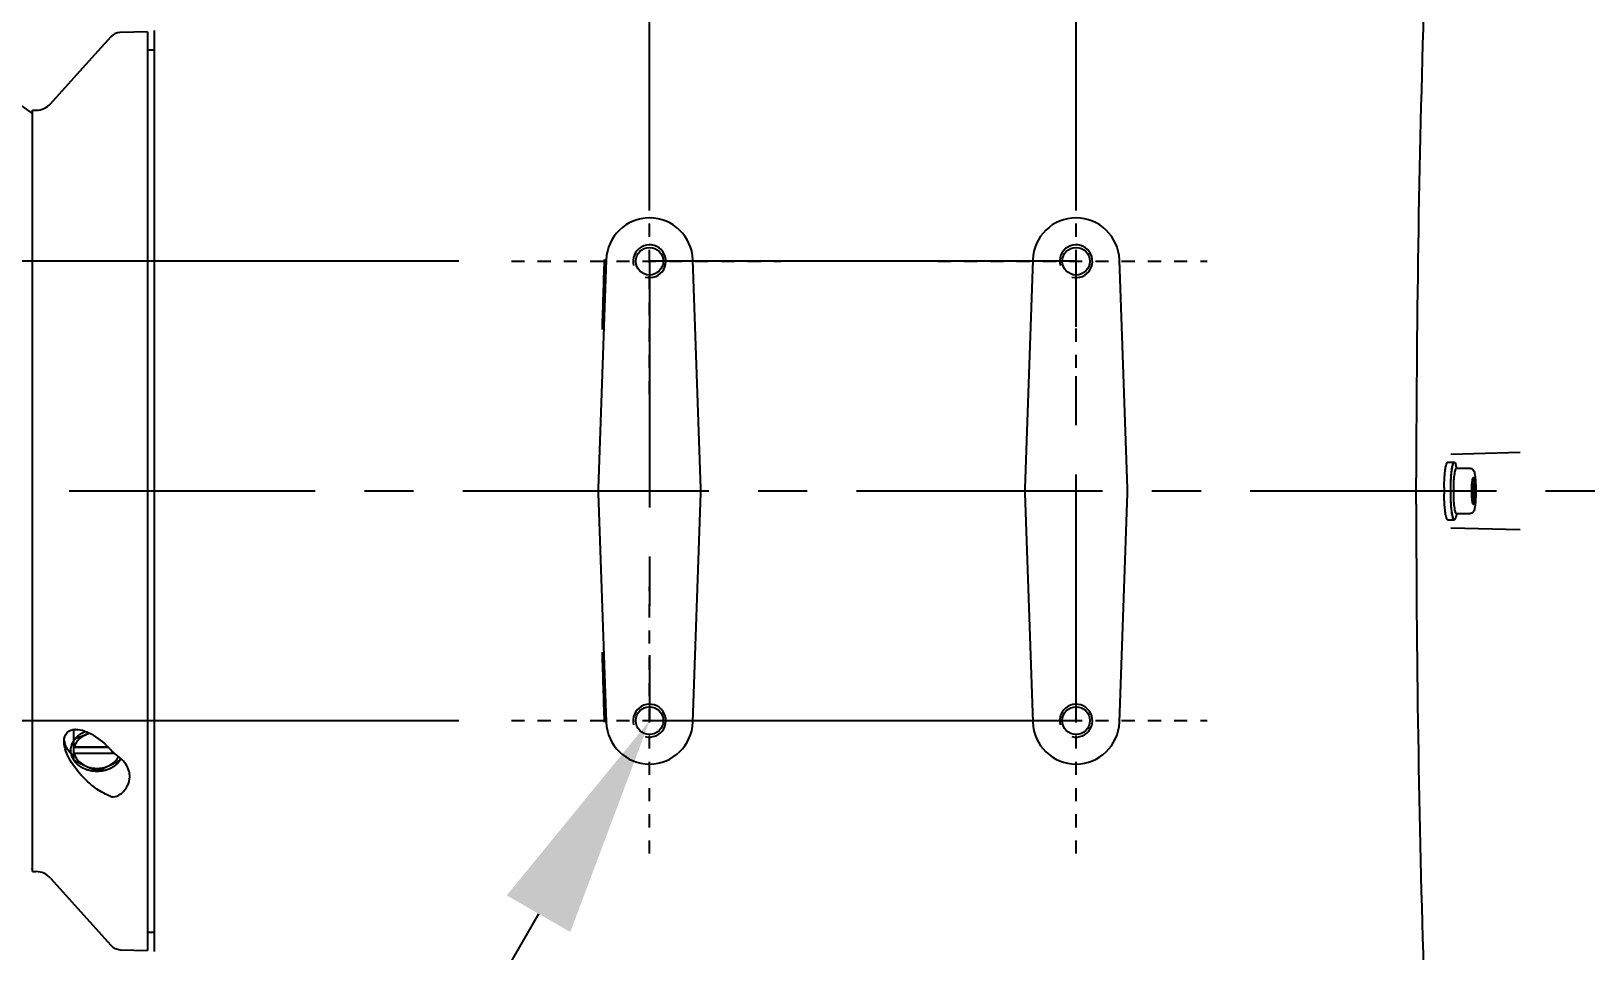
# Model space of a CAD drawing. Header units: millimetres. Extents: x 5828 to 6704, y 123 to 421.
# Drawn here: x 6407.11 to 6418.96, y 176.04 to 183.05 of the extents above; entities that cross this region are included whole.
import ezdxf
from ezdxf import colors
from ezdxf.entities.mleader import LeaderData, LeaderLine
from ezdxf.math import Vec2, Vec3

# ---------------------------------------------------------------- set-up
doc = ezdxf.new("R2010")
doc.units = ezdxf.units.MM
doc.linetypes.add('BANKLINE1', pattern=[5.5, 4, -1.5])
doc.linetypes.add('CENTER', pattern=[0.6, 0.375, -0.075, 0.075, -0.075])
for name, color, linetype in [('00_COMPONENTS', 7, 'BANKLINE1'), ('DIM', 7, 'Continuous'), ('外形图', 7, 'Continuous')]:
    doc.layers.add(name, color=color, linetype=linetype)
doc.styles.add('微软雅黑', font='msyh.ttc', dxfattribs={"height": 2.1})
doc.dimstyles.new('尺寸标注_1_20比例', dxfattribs={"dimtxt": 2.1, "dimasz": 1.7, "dimexe": 0.5, "dimexo": 0.4, "dimgap": 0.5, "dimtad": 1, "dimdec": 1, "dimlfac": 20, "dimdsep": 46, "dimtxsty": '微软雅黑', "dimcen": 0.09, "dimadec": 0, "dimazin": 0, "dimtp": 0.01, "dimtm": 0.01, "dimtfac": 1, "dimtdec": 1, "dimtofl": 0, "dimtmove": 0, "dimatfit": 3, "dimfxl": 1, "dimtolj": 1, "dimarcsym": 0})

# ---------------------------------------------------------------- blocks, each defined once
blk = doc.blocks.new('*D1518')
at = {"layer": '00_COMPONENTS', "color": 0, "linetype": 'ByBlock', "lineweight": -2, "ltscale": 20}
for p, q in [((6411.821, 182.714), (6411.821, 192.907)), ((6415.071, 182.714), (6415.071, 192.907)), ((6410.121, 192.407), (6408.421, 192.407)), ((6411.821, 192.407), (6415.071, 192.407)), ((6416.771, 192.407), (6418.471, 192.407))]:
    blk.add_line(p, q, dxfattribs=at)
at = {"layer": '00_COMPONENTS', "color": 0}
for points in [[(6410.121, 192.124), (6410.121, 192.69), (6411.821, 192.407)], [(6416.771, 192.69), (6416.771, 192.124), (6415.071, 192.407)]]:
    blk.add_solid(points, dxfattribs=at)
at = {"layer": 'Defpoints', "color": 0}
for p in [(6415.071, 192.407), (6411.821, 182.314), (6415.071, 182.314)]:
    blk.add_point(p, dxfattribs=at)
at = {"layer": '00_COMPONENTS', "color": 0, "insert": (6413.551, 193.993), "char_height": 2.1, "attachment_point": 5, "style": '微软雅黑'}
blk.add_mtext('\\A1;65', dxfattribs=at)
blk = doc.blocks.new('*D1536')
at = {"layer": '00_COMPONENTS', "color": 0, "linetype": 'ByBlock', "lineweight": -2, "ltscale": 20}
for p, q in [((6406.027, 182.995), (6406.027, 189.134)), ((6410.368, 181.295), (6405.527, 181.295)), ((6410.368, 177.795), (6405.527, 177.795)), ((6406.027, 176.095), (6406.027, 174.395))]:
    blk.add_line(p, q, dxfattribs=at)
at = {"layer": '00_COMPONENTS', "color": 0}
for points in [[(6405.744, 182.995), (6406.31, 182.995), (6406.027, 181.295)], [(6406.31, 176.095), (6405.744, 176.095), (6406.027, 177.795)]]:
    blk.add_solid(points, dxfattribs=at)
at = {"layer": 'Defpoints', "color": 0}
for p in [(6410.768, 181.295), (6406.027, 177.795), (6410.768, 177.795)]:
    blk.add_point(p, dxfattribs=at)
at = {"layer": '00_COMPONENTS', "color": 0, "insert": (6404.442, 187.14), "char_height": 2.1, "attachment_point": 5, "rotation": 90, "style": '微软雅黑'}
blk.add_mtext('\\A1;70', dxfattribs=at)
blk = doc.blocks.new('*D1552')
at = {"layer": 'Defpoints', "color": 0}
for p in [(6401.021, 192.407), (6411.821, 181.295), (6401.021, 180.795)]:
    blk.add_point(p, dxfattribs=at)
at = {"layer": 'DIM', "color": 0, "linetype": 'ByBlock', "lineweight": -2, "ltscale": 20}
for p, q in [((6401.021, 181.195), (6401.021, 192.907)), ((6411.821, 181.695), (6411.821, 192.907)), ((6410.121, 192.407), (6402.721, 192.407))]:
    blk.add_line(p, q, dxfattribs=at)
at = {"layer": 'DIM', "color": 0}
for points in [[(6402.721, 192.69), (6402.721, 192.124), (6401.021, 192.407)], [(6410.121, 192.124), (6410.121, 192.69), (6411.821, 192.407)]]:
    blk.add_solid(points, dxfattribs=at)
at = {"layer": 'DIM', "color": 0, "insert": (6406.421, 193.998), "char_height": 2.1, "attachment_point": 5, "style": '微软雅黑'}
blk.add_mtext('\\A1;216', dxfattribs=at)
blk = doc.blocks.new('*D1553')
at = {"layer": 'Defpoints', "color": 0}
for p in [(6415.071, 192.407), (6415.071, 181.295), (6421.571, 179.545)]:
    blk.add_point(p, dxfattribs=at)
at = {"layer": 'DIM', "color": 0, "linetype": 'ByBlock', "lineweight": -2, "ltscale": 20}
for p, q in [((6415.071, 181.695), (6415.071, 192.907)), ((6421.571, 179.945), (6421.571, 192.907)), ((6419.871, 192.407), (6416.771, 192.407))]:
    blk.add_line(p, q, dxfattribs=at)
at = {"layer": 'DIM', "color": 0}
for points in [[(6416.771, 192.69), (6416.771, 192.124), (6415.071, 192.407)], [(6419.871, 192.124), (6419.871, 192.69), (6421.571, 192.407)]]:
    blk.add_solid(points, dxfattribs=at)
at = {"layer": 'DIM', "color": 0, "insert": (6418.321, 193.998), "char_height": 2.1, "attachment_point": 5, "style": '微软雅黑'}
blk.add_mtext('\\A1;130', dxfattribs=at)

msp = doc.modelspace()

# ---------------------------------------------------------------- linework, layer by layer
at = {"layer": '00_COMPONENTS', "linetype": 'CENTER', "ltscale": 5}
for p, q in [((6411.8208, 181.2951), (6411.8208, 177.7951)), ((6415.0708, 177.7951), (6415.0708, 181.2951))]:
    msp.add_line(p, q, dxfattribs=at)
at = {"layer": '00_COMPONENTS', "linetype": 'CENTER', "ltscale": 20}
for p, q in [((6415.0708, 181.2951), (6411.8208, 181.2951)), ((6411.8208, 177.7951), (6415.0708, 177.7951))]:
    msp.add_line(p, q, dxfattribs=at)
at = {"layer": '外形图', "linetype": 'Continuous'}
for p, q in [((6407.9958, 183.0436), (6407.7888, 183.0382)), ((6407.9958, 183.0436), (6407.7888, 183.0382)), ((6407.9958, 183.0436), (6407.9958, 176.0451)), ((6407.9958, 183.0436), (6407.9958, 176.0451)), ((6408.0458, 183.0526), (6408.0458, 176.0375)), ((6407.717, 183.0051), (6407.5958, 182.8701)), ((6407.717, 183.0051), (6407.5958, 182.8701)), ((6407.9958, 182.9061), (6408.0458, 182.9061)), ((6407.9958, 182.9061), (6408.0458, 182.9061)), ((6407.2574, 182.4948), (6407.5945, 182.8701)), ((6407.2574, 182.4948), (6407.5945, 182.8701)), ((6407.5945, 182.8701), (6407.5958, 182.8701)), ((6407.5945, 182.8701), (6407.5958, 182.8701)), ((6407.1208, 176.6451), (6407.1208, 182.4451)), ((6407.1208, 176.6451), (6407.1208, 182.4451)), ((6407.1208, 182.4451), (6407.1458, 182.4451)), ((6407.1208, 182.4451), (6407.1458, 182.4451)), ((6407.1208, 182.4201), (6407.1092, 182.4284)), ((6411.4908, 181.3066), (6411.4299, 179.5625)), ((6412.2117, 179.5625), (6412.1508, 181.3066)), ((6414.7408, 181.3066), (6414.6799, 179.5625)), ((6415.4617, 179.5625), (6415.4008, 181.3066)), ((6417.9268, 179.8257), (6418.4551, 179.8397)), ((6417.9026, 179.7651), (6417.9523, 179.7651)), ((6417.9732, 179.7176), (6417.9647, 179.7425)), ((6417.9694, 179.7176), (6418.0738, 179.7176)), ((6418.1016, 179.5891), (6418.0872, 179.5891)), ((6411.4299, 179.5276), (6411.4908, 177.7836)), ((6412.1508, 177.7836), (6412.2117, 179.5276)), ((6414.6799, 179.5276), (6414.7408, 177.7836)), ((6415.4008, 177.7836), (6415.4617, 179.5276)), ((6418.1016, 179.5011), (6418.0872, 179.5011)), ((6417.9732, 179.3726), (6417.9647, 179.3476)), ((6417.9694, 179.3726), (6418.0738, 179.3726)), ((6417.9026, 179.3251), (6417.9523, 179.3251)), ((6417.9268, 179.2644), (6418.4551, 179.2505)), ((6407.4358, 177.7255), (6407.4424, 177.7284)), ((6407.4358, 177.494), (6407.4358, 177.7255)), ((6407.4358, 177.6477), (6407.4352, 177.6468)), ((6407.4358, 177.5925), (6407.4384, 177.5921)), ((6407.698, 177.5918), (6407.4358, 177.5918)), ((6407.6977, 177.5921), (6407.4384, 177.5921)), ((6407.4384, 177.5451), (6407.4358, 177.5455)), ((6407.7458, 177.5451), (6407.4384, 177.5451)), ((6407.7858, 177.5123), (6407.7858, 177.494)), ((6407.1208, 176.6701), (6407.1091, 176.6617)), ((6407.1208, 176.6451), (6407.1458, 176.6451)), ((6407.1208, 176.6451), (6407.1458, 176.6451)), ((6407.2574, 176.5953), (6407.717, 176.0836)), ((6407.2574, 176.5953), (6407.717, 176.0836)), ((6407.9958, 176.1826), (6408.0458, 176.1826)), ((6407.9958, 176.1826), (6408.0458, 176.1826)), ((6407.7888, 176.0505), (6407.9958, 176.0451)), ((6407.7888, 176.0505), (6407.9958, 176.0451))]:
    msp.add_line(p, q, dxfattribs=at)
at = {"layer": '外形图', "linetype": 'CENTER', "ltscale": 0.05}
for p, q in [((6411.8208, 180.2819), (6411.8208, 182.3139)), ((6415.0708, 180.2819), (6415.0708, 182.3139)), ((6410.7682, 181.2951), (6412.8205, 181.2951)), ((6414.0182, 181.2951), (6416.0705, 181.2951)), ((6411.8208, 176.7819), (6411.8208, 178.8139)), ((6415.0708, 176.7819), (6415.0708, 178.8139)), ((6410.7682, 177.7951), (6412.8205, 177.7951)), ((6414.0182, 177.7951), (6416.0705, 177.7951))]:
    msp.add_line(p, q, dxfattribs=at)
at = {"layer": '外形图', "linetype": 'CENTER', "ltscale": 5}
msp.add_line((6380.3981, 179.5451), (6435.2152, 179.5451), dxfattribs=at)
at = {"layer": '外形图', "linetype": 'Continuous'}
for centre in [(6411.8208, 181.2951), (6415.0708, 181.2951), (6411.8208, 177.7951), (6415.0708, 177.7951)]:
    msp.add_circle(centre, 0.105, dxfattribs=at)
for centre, radius, start, end in [((6535.4764, 179.5551), 117.8139, 178.11907, 179.956211), ((6402.4454, 175.9098), 8.0152, 54.41758, 64.51415), ((6407.7914, 182.9384), 0.0999, 91.50157, 94.09935), ((6407.7914, 182.9384), 0.0999, 91.50157, 94.09935), ((6407.7914, 182.9383), 0.1, 135.4794, 138.07691), ((6407.7914, 182.9383), 0.1, 135.4794, 138.07691), ((6407.1458, 182.5951), 0.15, 270, 318.06596), ((6407.1458, 182.5951), 0.15, 270, 318.06596), ((6411.8208, 181.2951), 0.3302, 2, 178), ((6415.0708, 181.2951), 0.3302, 2, 178), ((6411.8208, 181.2951), 0.125, 255, 195), ((6415.0708, 181.2951), 0.125, 255, 195), ((6417.9694, 179.7149), 0.00265, 90.00712, 96.33526), ((6419.6444, 179.5451), 1.7689, 179.17174, 180.00089), ((6419.6444, 179.5451), 1.7689, 179.99911, 180.82826), ((6533.4835, 179.5016), 115.821, 180.027982, 181.896737), ((6417.9694, 179.3752), 0.00265, 263.66474, 269.99288), ((6411.8208, 177.7951), 0.125, 255, 195), ((6415.0708, 177.7951), 0.125, 255, 195), ((6407.4492, 177.5986), 0.1301, 90.65752, 93.03696), ((6407.4492, 177.5986), 0.1301, 90.65752, 93.03696), ((6407.0789, 178.6701), 1.0787, 294.32891, 295.99582), ((6411.8208, 177.7951), 0.3302, 182, 358), ((6415.0708, 177.7951), 0.3302, 182, 358), ((6407.5181, 177.6626), 0.1573, 187.10168, 193.91039), ((6407.5181, 177.6626), 0.1573, 187.10168, 193.91039), ((6406.9795, 178.9352), 1.3617, 289.57675, 290.31037), ((6408.2347, 178.9517), 1.6622, 241.27332, 241.91559), ((6406.9869, 178.9517), 1.6622, 298.08441, 298.72668), ((6407.1458, 176.4951), 0.15, 41.93404, 90), ((6407.1458, 176.4951), 0.15, 41.93404, 90), ((6407.7914, 176.1505), 0.1, 221.93404, 268.5), ((6407.7914, 176.1505), 0.1, 221.93404, 268.5)]:
    msp.add_arc(centre, radius, start, end, dxfattribs=at)
for centre, major_axis in [((6411.9297, 179.5451), (0.5002, 0)), ((6411.7119, 179.5451), (-0.5002, 0)), ((6415.1797, 179.5451), (0.5002, 0)), ((6414.9619, 179.5451), (-0.5002, 0))]:
    msp.add_ellipse(centre, major_axis=major_axis, ratio=0.9996569, start_param=3.106698, end_param=3.1764873, dxfattribs=at)
for points in [[(6407.7843, 183.038), (6407.7608, 183.0363), (6407.7367, 183.0252), (6407.7202, 183.0084)], [(6407.7843, 183.038), (6407.7608, 183.0363), (6407.7367, 183.0252), (6407.7202, 183.0084)], [(6411.4753, 181.3071), (6411.47, 181.1294), (6411.4646, 180.9517), (6411.459, 180.7739)], [(6417.9631, 179.747), (6417.9637, 179.7455), (6417.9642, 179.744), (6417.9647, 179.7425)], [(6417.6625, 179.5451), (6417.6625, 179.5784), (6417.6625, 179.6118), (6417.6625, 179.6452)], [(6418.1016, 179.5891), (6418.0984, 179.5747), (6418.0964, 179.5599), (6418.0964, 179.5451)], [(6417.6625, 179.445), (6417.6625, 179.4784), (6417.6625, 179.5117), (6417.6625, 179.5451)], [(6418.0964, 179.5451), (6418.0964, 179.5303), (6418.0984, 179.5155), (6418.1016, 179.5011)], [(6417.9647, 179.3476), (6417.9642, 179.3461), (6417.9637, 179.3447), (6417.9631, 179.3432)], [(6411.459, 178.3162), (6411.4646, 178.1385), (6411.47, 177.9608), (6411.4753, 177.783)], [(6407.7888, 177.5098), (6407.7646, 177.5302), (6407.7386, 177.5488), (6407.717, 177.572)], [(6407.7888, 177.5098), (6407.7646, 177.5302), (6407.7386, 177.5488), (6407.717, 177.572)]]:
    msp.add_open_spline(points, degree=3, dxfattribs=at)
for points, knots in [([(6417.884, 179.7051), (6417.8851, 179.7137), (6417.8873, 179.7285), (6417.8919, 179.7476), (6417.8956, 179.7593), (6417.9005, 179.7651), (6417.9026, 179.7651)], [0, 0, 0, 0, 0.4015137, 0.703774, 0.8999165, 1, 1, 1, 1]), ([(6417.9251, 179.5451), (6417.9251, 179.5732), (6417.9262, 179.6251), (6417.9309, 179.6862), (6417.9364, 179.7257), (6417.9411, 179.7463), (6417.9449, 179.7587), (6417.95, 179.7651), (6417.9523, 179.7651)], [0, 0, 0, 0, 0.3748413, 0.6936056, 0.8167577, 0.9096356, 0.9698076, 1, 1, 1, 1]), ([(6417.9256, 179.5451), (6417.9256, 179.5602), (6417.926, 179.5897), (6417.9277, 179.6324), (6417.9304, 179.6712), (6417.934, 179.7044), (6417.9378, 179.7278), (6417.9414, 179.7425), (6417.944, 179.7505), (6417.9466, 179.7562), (6417.9492, 179.7599), (6417.9529, 179.7613), (6417.9548, 179.7599), (6417.9555, 179.7592)], [0, 0, 0, 0, 0.2021649, 0.3954322, 0.5713695, 0.7223285, 0.8419283, 0.8884647, 0.925646, 0.9534416, 0.9724921, 0.9855944, 1, 1, 1, 1]), ([(6417.9481, 179.5451), (6417.9481, 179.5669), (6417.949, 179.6073), (6417.9525, 179.655), (6417.9568, 179.6859), (6417.9604, 179.7022), (6417.9635, 179.7121), (6417.9673, 179.7174), (6417.9691, 179.7176)], [0, 0, 0, 0, 0.3722737, 0.689807, 0.8131668, 0.906886, 0.9684748, 1, 1, 1, 1]), ([(6417.9523, 179.7651), (6417.9527, 179.7651), (6417.9552, 179.7645), (6417.9567, 179.7623), (6417.9577, 179.7606)], [0, 0, 0, 0, 0.1929992, 1, 1, 1, 1]), ([(6417.9555, 179.7592), (6417.9564, 179.7583), (6417.9595, 179.7546), (6417.9617, 179.7502), (6417.9631, 179.747)], [0, 0, 0, 0, 0.2634684, 1, 1, 1, 1]), ([(6417.9577, 179.7606), (6417.9582, 179.7598), (6417.9605, 179.7554), (6417.962, 179.7507), (6417.9631, 179.747)], [0, 0, 0, 0, 0.1983505, 1, 1, 1, 1]), ([(6418.0738, 179.7176), (6418.0816, 179.7176), (6418.0954, 179.7108), (6418.1037, 179.6936), (6418.108, 179.6765), (6418.1112, 179.6565), (6418.1137, 179.6328), (6418.1163, 179.5952), (6418.1171, 179.5655), (6418.1171, 179.5451)], [0, 0, 0, 0, 0.1235013, 0.2108371, 0.2972229, 0.4029459, 0.5301787, 0.6757885, 1, 1, 1, 1]), ([(6417.8756, 179.5707), (6417.8757, 179.578), (6417.8763, 179.6062), (6417.8776, 179.6343), (6417.8791, 179.6551)], [0, 0, 0, 0, 0.2612718, 1, 1, 1, 1]), ([(6417.8791, 179.6551), (6417.8794, 179.6596), (6417.8807, 179.6763), (6417.8824, 179.693), (6417.884, 179.7051)], [0, 0, 0, 0, 0.2704372, 1, 1, 1, 1]), ([(6418.0859, 179.5451), (6418.0859, 179.5619), (6418.0869, 179.5913), (6418.0896, 179.6208), (6418.0921, 179.6331)], [0, 0, 0, 0, 0.5730486, 1, 1, 1, 1]), ([(6418.0916, 179.6305), (6418.0903, 179.6237), (6418.0904, 179.6086), (6418.0974, 179.5955), (6418.1016, 179.5891)], [0, 0, 0, 0, 0.4761683, 1, 1, 1, 1]), ([(6418.0921, 179.6331), (6418.0923, 179.6341), (6418.0931, 179.6377), (6418.0941, 179.6413), (6418.0951, 179.6436)], [0, 0, 0, 0, 0.3003559, 1, 1, 1, 1]), ([(6418.0951, 179.6436), (6418.0957, 179.6451), (6418.0966, 179.6477), (6418.0998, 179.6476), (6418.1012, 179.6457), (6418.1026, 179.6428), (6418.1046, 179.6365), (6418.1066, 179.6257), (6418.1086, 179.6096), (6418.1101, 179.5901), (6418.1111, 179.5682), (6418.1113, 179.5529), (6418.1113, 179.5451)], [0, 0, 0, 0, 0.0441352, 0.0574557, 0.0761435, 0.1047052, 0.1441149, 0.2548379, 0.4040832, 0.5844565, 0.7866122, 1, 1, 1, 1]), ([(6417.8783, 179.4463), (6417.878, 179.4522), (6417.8766, 179.4765), (6417.8759, 179.5009), (6417.8756, 179.5195)], [0, 0, 0, 0, 0.2394043, 1, 1, 1, 1]), ([(6417.9523, 179.3251), (6417.95, 179.3251), (6417.9449, 179.3314), (6417.9411, 179.3439), (6417.9364, 179.3644), (6417.9309, 179.4039), (6417.9262, 179.4651), (6417.9251, 179.517), (6417.9251, 179.5451)], [0, 0, 0, 0, 0.0301924, 0.0903644, 0.1832423, 0.3063944, 0.6251587, 1, 1, 1, 1]), ([(6417.9555, 179.331), (6417.9548, 179.3302), (6417.9529, 179.3289), (6417.9492, 179.3302), (6417.9466, 179.334), (6417.944, 179.3397), (6417.9414, 179.3476), (6417.9378, 179.3624), (6417.934, 179.3858), (6417.9304, 179.419), (6417.9277, 179.4578), (6417.926, 179.5004), (6417.9256, 179.53), (6417.9256, 179.5451)], [0, 0, 0, 0, 0.0144056, 0.0275079, 0.0465584, 0.074354, 0.1115353, 0.1580717, 0.2776715, 0.4286305, 0.6045678, 0.7978351, 1, 1, 1, 1]), ([(6417.9691, 179.3726), (6417.9673, 179.3728), (6417.9635, 179.378), (6417.9604, 179.388), (6417.9568, 179.4042), (6417.9525, 179.4352), (6417.949, 179.4828), (6417.9481, 179.5233), (6417.9481, 179.5451)], [0, 0, 0, 0, 0.0315252, 0.093114, 0.1868332, 0.310193, 0.6277263, 1, 1, 1, 1]), ([(6418.1171, 179.5451), (6418.1171, 179.5246), (6418.1163, 179.495), (6418.1137, 179.4574), (6418.1112, 179.4336), (6418.108, 179.4137), (6418.1037, 179.3966), (6418.0954, 179.3794), (6418.0816, 179.3726), (6418.0738, 179.3726)], [0, 0, 0, 0, 0.3242317, 0.4698484, 0.5970765, 0.7028019, 0.7891946, 0.8765347, 1, 1, 1, 1]), ([(6418.0921, 179.4571), (6418.0896, 179.4694), (6418.0869, 179.4988), (6418.0859, 179.5282), (6418.0859, 179.5451)], [0, 0, 0, 0, 0.4269266, 1, 1, 1, 1]), ([(6418.1016, 179.5011), (6418.0974, 179.4947), (6418.0903, 179.4815), (6418.0904, 179.4664), (6418.0916, 179.4596)], [0, 0, 0, 0, 0.5238189, 1, 1, 1, 1]), ([(6418.1113, 179.5451), (6418.1113, 179.5372), (6418.1111, 179.5219), (6418.1101, 179.5), (6418.1086, 179.4805), (6418.1066, 179.4644), (6418.1046, 179.4536), (6418.1026, 179.4473), (6418.1012, 179.4445), (6418.0998, 179.4426), (6418.0966, 179.4424), (6418.0957, 179.4451), (6418.0951, 179.4466)], [0, 0, 0, 0, 0.213385, 0.4155377, 0.5959103, 0.7451575, 0.8558834, 0.895294, 0.9238564, 0.9425443, 0.9558649, 1, 1, 1, 1]), ([(6417.884, 179.385), (6417.8834, 179.3896), (6417.881, 179.41), (6417.8793, 179.4305), (6417.8783, 179.4463)], [0, 0, 0, 0, 0.2252653, 1, 1, 1, 1]), ([(6417.9026, 179.3251), (6417.9005, 179.3251), (6417.8956, 179.3309), (6417.8919, 179.3426), (6417.8873, 179.3616), (6417.8851, 179.3765), (6417.884, 179.385)], [0, 0, 0, 0, 0.1000835, 0.296226, 0.5984863, 1, 1, 1, 1]), ([(6418.0951, 179.4466), (6418.0948, 179.4472), (6418.0935, 179.4507), (6418.0927, 179.4542), (6418.0921, 179.4571)], [0, 0, 0, 0, 0.1994622, 1, 1, 1, 1]), ([(6417.9577, 179.3296), (6417.9573, 179.3289), (6417.956, 179.3269), (6417.9539, 179.3251), (6417.9523, 179.3251)], [0, 0, 0, 0, 0.3305138, 1, 1, 1, 1]), ([(6417.9631, 179.3432), (6417.9617, 179.3399), (6417.9595, 179.3356), (6417.9564, 179.3319), (6417.9555, 179.331)], [0, 0, 0, 0, 0.7365291, 1, 1, 1, 1]), ([(6417.9631, 179.3432), (6417.9627, 179.3418), (6417.9612, 179.3371), (6417.9595, 179.3325), (6417.9577, 179.3296)], [0, 0, 0, 0, 0.3025118, 1, 1, 1, 1]), ([(6407.3608, 177.6372), (6407.3608, 177.6613), (6407.3737, 177.7114), (6407.4217, 177.7275), (6407.4423, 177.7286)], [0, 0, 0, 0, 0.5399284, 1, 1, 1, 1]), ([(6407.3608, 177.6372), (6407.3608, 177.6613), (6407.3737, 177.7114), (6407.4217, 177.7275), (6407.4423, 177.7286)], [0, 0, 0, 0, 0.5399284, 1, 1, 1, 1]), ([(6407.5258, 177.7121), (6407.5236, 177.7111), (6407.519, 177.7093), (6407.514, 177.7072), (6407.5106, 177.7058), (6407.5089, 177.7051), (6407.5072, 177.7044), (6407.5051, 177.7032), (6407.5024, 177.7019), (6407.4992, 177.7002), (6407.496, 177.6985), (6407.4934, 177.6972), (6407.4912, 177.6961), (6407.4897, 177.6952), (6407.4882, 177.6942), (6407.4853, 177.6923), (6407.4818, 177.6901), (6407.4783, 177.6879), (6407.4764, 177.6866), (6407.4749, 177.6857), (6407.4735, 177.6845), (6407.4716, 177.6831), (6407.4684, 177.6805), (6407.4651, 177.6779), (6407.4623, 177.6757), (6407.4612, 177.6748), (6407.4602, 177.6741), (6407.4594, 177.6733), (6407.458, 177.6719), (6407.456, 177.67), (6407.4536, 177.6676), (6407.4512, 177.6653), (6407.4492, 177.6633), (6407.4476, 177.6618), (6407.4465, 177.6606), (6407.4454, 177.6593), (6407.4433, 177.6567), (6407.4401, 177.6528), (6407.4372, 177.6494), (6407.4358, 177.6477)], [0, 0, 0, 0, 0.0625, 0.125, 0.140625, 0.15625, 0.171875, 0.1875, 0.21875, 0.25, 0.28125, 0.3125, 0.328125, 0.34375, 0.359375, 0.375, 0.4375, 0.46875, 0.484375, 0.5, 0.515625, 0.53125, 0.5625, 0.625, 0.640625, 0.65625, 0.6640625, 0.671875, 0.6875, 0.71875, 0.75, 0.78125, 0.8125, 0.828125, 0.84375, 0.859375, 0.875, 0.9375, 1, 1, 1, 1]), ([(6407.4477, 177.7288), (6407.4946, 177.7293), (6407.5973, 177.6841), (6407.6771, 177.6152), (6407.717, 177.572)], [0, 0, 0, 0, 0.4433756, 1, 1, 1, 1]), ([(6407.4477, 177.7288), (6407.4946, 177.7293), (6407.5973, 177.6841), (6407.6771, 177.6152), (6407.717, 177.572)], [0, 0, 0, 0, 0.4433756, 1, 1, 1, 1]), ([(6407.5557, 177.6986), (6407.5529, 177.6979), (6407.5419, 177.6948), (6407.5311, 177.6907), (6407.5233, 177.6872)], [0, 0, 0, 0, 0.2529652, 1, 1, 1, 1]), ([(6407.717, 177.2178), (6407.6791, 177.2309), (6407.6018, 177.275), (6407.4952, 177.3682), (6407.4031, 177.487), (6407.3608, 177.5871), (6407.3608, 177.6372)], [0, 0, 0, 0, 0.2105612, 0.4599265, 0.7378284, 1, 1, 1, 1]), ([(6407.717, 177.2178), (6407.6791, 177.2309), (6407.6018, 177.275), (6407.4952, 177.3682), (6407.4031, 177.487), (6407.3608, 177.5871), (6407.3608, 177.6372)], [0, 0, 0, 0, 0.2105612, 0.4599265, 0.7378284, 1, 1, 1, 1]), ([(6407.4356, 177.5224), (6407.4268, 177.5292), (6407.3955, 177.5568), (6407.3728, 177.5949), (6407.3654, 177.6247)], [0, 0, 0, 0, 0.2651423, 1, 1, 1, 1]), ([(6407.4356, 177.5224), (6407.4268, 177.5292), (6407.3955, 177.5568), (6407.3728, 177.5949), (6407.3654, 177.6247)], [0, 0, 0, 0, 0.2651423, 1, 1, 1, 1]), ([(6407.4352, 177.6468), (6407.4335, 177.6437), (6407.4308, 177.6391), (6407.4274, 177.6329), (6407.4247, 177.6282), (6407.4226, 177.6244), (6407.4208, 177.6213), (6407.4195, 177.6189), (6407.4184, 177.617), (6407.418, 177.6153), (6407.4175, 177.6136), (6407.417, 177.6115), (6407.4161, 177.6081), (6407.4149, 177.6039), (6407.4136, 177.5989), (6407.4122, 177.5938), (6407.4111, 177.5896), (6407.4104, 177.5869), (6407.41, 177.5856), (6407.4098, 177.5848), (6407.4098, 177.5837), (6407.4098, 177.5824), (6407.4098, 177.5807), (6407.4098, 177.5785), (6407.4098, 177.5759), (6407.4098, 177.5725), (6407.4098, 177.5682), (6407.4099, 177.5639), (6407.4099, 177.5604), (6407.4099, 177.5579), (6407.4099, 177.5557), (6407.4099, 177.554), (6407.4099, 177.5527), (6407.4099, 177.5516), (6407.4101, 177.5508), (6407.4105, 177.5495), (6407.4112, 177.5468), (6407.4124, 177.5426), (6407.4138, 177.5375), (6407.4152, 177.5325), (6407.4163, 177.5283), (6407.4173, 177.5249), (6407.4178, 177.5228), (6407.4183, 177.5211), (6407.4187, 177.5194), (6407.4199, 177.5175), (6407.4212, 177.5151), (6407.423, 177.512), (6407.4253, 177.508), (6407.428, 177.5033), (6407.4302, 177.4994), (6407.432, 177.4962), (6407.4334, 177.4939), (6407.4345, 177.4919), (6407.4353, 177.4905), (6407.4357, 177.4898), (6407.436, 177.4892), (6407.4366, 177.4887), (6407.4372, 177.488), (6407.4383, 177.4868), (6407.4399, 177.4851), (6407.4418, 177.483), (6407.4443, 177.4803), (6407.4475, 177.4769), (6407.4513, 177.4727), (6407.4545, 177.4693), (6407.4571, 177.4666), (6407.459, 177.4645), (6407.4605, 177.4628), (6407.4622, 177.4617), (6407.4639, 177.4605), (6407.4659, 177.4591), (6407.4692, 177.4568), (6407.4733, 177.4539), (6407.4782, 177.4504), (6407.4831, 177.447), (6407.4871, 177.4441), (6407.4898, 177.4422), (6407.491, 177.4414), (6407.4918, 177.4407), (6407.493, 177.4402), (6407.4945, 177.4396), (6407.4964, 177.4387), (6407.4987, 177.4376), (6407.5016, 177.4363), (6407.5054, 177.4346), (6407.5102, 177.4325), (6407.5149, 177.4303), (6407.5187, 177.4286), (6407.5216, 177.4273), (6407.524, 177.4262), (6407.5259, 177.4253), (6407.5273, 177.4247), (6407.5285, 177.4241), (6407.5295, 177.4239), (6407.5311, 177.4235), (6407.5345, 177.4226), (6407.5397, 177.4213), (6407.546, 177.4197), (6407.5523, 177.4181), (6407.5575, 177.4168), (6407.5617, 177.4157), (6407.5643, 177.415), (6407.5664, 177.4145), (6407.5685, 177.4139), (6407.5713, 177.4137), (6407.5745, 177.4134), (6407.5789, 177.4131), (6407.5844, 177.4126), (6407.591, 177.4121), (6407.5998, 177.4114), (6407.6064, 177.4108), (6407.6108, 177.4105)], [0, 0, 0, 0, 0.03125, 0.046875, 0.0625, 0.078125, 0.0859375, 0.09375, 0.1015625, 0.1054688, 0.109375, 0.1171875, 0.125, 0.140625, 0.15625, 0.171875, 0.1875, 0.1953125, 0.1972656, 0.1992188, 0.203125, 0.2070312, 0.2109375, 0.21875, 0.2265625, 0.234375, 0.25, 0.265625, 0.2734375, 0.28125, 0.2890625, 0.2929688, 0.296875, 0.3007812, 0.3027344, 0.3046875, 0.3125, 0.328125, 0.34375, 0.359375, 0.375, 0.3828125, 0.390625, 0.3945312, 0.3984375, 0.40625, 0.4140625, 0.421875, 0.4375, 0.453125, 0.46875, 0.4765625, 0.484375, 0.4921875, 0.4960938, 0.4980469, 0.5, 0.5019531, 0.5039062, 0.5078125, 0.515625, 0.5234375, 0.53125, 0.546875, 0.5625, 0.578125, 0.5859375, 0.59375, 0.6015625, 0.6054688, 0.609375, 0.6171875, 0.625, 0.640625, 0.65625, 0.671875, 0.6875, 0.6953125, 0.6972656, 0.6992188, 0.703125, 0.7070312, 0.7109375, 0.71875, 0.7265625, 0.734375, 0.75, 0.765625, 0.7734375, 0.78125, 0.7890625, 0.7929688, 0.796875, 0.8007812, 0.8027344, 0.8046875, 0.8125, 0.828125, 0.84375, 0.859375, 0.875, 0.8828125, 0.890625, 0.8945312, 0.8984375, 0.90625, 0.9140625, 0.921875, 0.9375, 0.953125, 0.96875, 1, 1, 1, 1]), ([(6407.4672, 177.6469), (6407.4601, 177.6389), (6407.448, 177.6218), (6407.4406, 177.602), (6407.4384, 177.5921)], [0, 0, 0, 0, 0.5109859, 1, 1, 1, 1]), ([(6407.5233, 177.6872), (6407.5174, 177.6845), (6407.494, 177.6742), (6407.4701, 177.6648), (6407.4522, 177.6581)], [0, 0, 0, 0, 0.2533856, 1, 1, 1, 1]), ([(6407.5233, 177.6872), (6407.5178, 177.6847), (6407.4972, 177.6742), (6407.4786, 177.6597), (6407.4672, 177.6469)], [0, 0, 0, 0, 0.2600708, 1, 1, 1, 1]), ([(6407.4384, 177.5451), (6407.4406, 177.5352), (6407.448, 177.5154), (6407.4601, 177.4983), (6407.4672, 177.4903)], [0, 0, 0, 0, 0.4890141, 1, 1, 1, 1]), ([(6407.4522, 177.4852), (6407.4581, 177.482), (6407.4815, 177.4697), (6407.5053, 177.4581), (6407.5233, 177.45)], [0, 0, 0, 0, 0.2523318, 1, 1, 1, 1]), ([(6407.4672, 177.4903), (6407.4709, 177.4861), (6407.4873, 177.4698), (6407.5073, 177.4572), (6407.5233, 177.45)], [0, 0, 0, 0, 0.2409748, 1, 1, 1, 1]), ([(6407.6108, 177.4105), (6407.6155, 177.4108), (6407.6224, 177.4113), (6407.6317, 177.412), (6407.6375, 177.4124), (6407.6422, 177.4127), (6407.6451, 177.413), (6407.6471, 177.4131), (6407.6483, 177.4132), (6407.6494, 177.4135), (6407.6508, 177.4138), (6407.6531, 177.4143), (6407.656, 177.4149), (6407.6605, 177.416), (6407.6663, 177.4173), (6407.672, 177.4185), (6407.6765, 177.4196), (6407.6794, 177.4202), (6407.6817, 177.4207), (6407.6831, 177.4211), (6407.6843, 177.4213), (6407.6853, 177.4217), (6407.6872, 177.4224), (6407.6898, 177.4235), (6407.6941, 177.4251), (6407.6994, 177.4272), (6407.7047, 177.4293), (6407.7089, 177.431), (6407.7121, 177.4323), (6407.7148, 177.4333), (6407.7166, 177.434), (6407.7177, 177.4345), (6407.7185, 177.4347), (6407.7192, 177.4352), (6407.7201, 177.4358), (6407.7218, 177.4368), (6407.7241, 177.4382), (6407.727, 177.4399), (6407.7307, 177.4422), (6407.7345, 177.4444), (6407.7383, 177.4467), (6407.7411, 177.4484), (6407.7439, 177.4501), (6407.7463, 177.4515), (6407.7479, 177.4525), (6407.7488, 177.4531), (6407.7496, 177.4538), (6407.7506, 177.4547), (6407.7522, 177.4561), (6407.7541, 177.4578), (6407.7573, 177.4606), (6407.7612, 177.4641), (6407.7652, 177.4675), (6407.7683, 177.4703), (6407.7703, 177.4721), (6407.7719, 177.4735), (6407.7729, 177.4743), (6407.7737, 177.475), (6407.7743, 177.4758), (6407.7754, 177.4772), (6407.777, 177.4793), (6407.7794, 177.4825), (6407.7825, 177.4866), (6407.7875, 177.4931), (6407.7912, 177.498), (6407.7936, 177.5013)], [0, 0, 0, 0, 0.0625, 0.09375, 0.125, 0.140625, 0.15625, 0.1640625, 0.1679688, 0.171875, 0.1796875, 0.1875, 0.203125, 0.21875, 0.25, 0.28125, 0.296875, 0.3125, 0.3203125, 0.328125, 0.3320312, 0.3359375, 0.34375, 0.359375, 0.375, 0.40625, 0.4375, 0.453125, 0.46875, 0.484375, 0.4921875, 0.4960938, 0.5, 0.5039062, 0.5078125, 0.515625, 0.53125, 0.546875, 0.5625, 0.59375, 0.609375, 0.625, 0.640625, 0.65625, 0.6640625, 0.6679688, 0.671875, 0.6796875, 0.6875, 0.703125, 0.71875, 0.75, 0.78125, 0.796875, 0.8125, 0.8203125, 0.828125, 0.8320312, 0.8359375, 0.84375, 0.859375, 0.875, 0.90625, 0.9375, 1, 1, 1, 1]), ([(6407.6983, 177.45), (6407.7038, 177.4525), (6407.7244, 177.463), (6407.743, 177.4775), (6407.7544, 177.4903)], [0, 0, 0, 0, 0.2600708, 1, 1, 1, 1]), ([(6407.6983, 177.45), (6407.7043, 177.4527), (6407.7283, 177.4638), (6407.7519, 177.4758), (6407.7694, 177.4852)], [0, 0, 0, 0, 0.2474437, 1, 1, 1, 1]), ([(6407.7544, 177.4903), (6407.7565, 177.4927), (6407.7644, 177.5022), (6407.7711, 177.5129), (6407.775, 177.5212)], [0, 0, 0, 0, 0.2558129, 1, 1, 1, 1]), ([(6407.8608, 177.3685), (6407.8608, 177.3813), (6407.8541, 177.4352), (6407.8202, 177.4833), (6407.7888, 177.5098)], [0, 0, 0, 0, 0.2378664, 1, 1, 1, 1]), ([(6407.8608, 177.3685), (6407.8608, 177.3813), (6407.8541, 177.4352), (6407.8202, 177.4833), (6407.7888, 177.5098)], [0, 0, 0, 0, 0.2378664, 1, 1, 1, 1]), ([(6407.7936, 177.5013), (6407.7939, 177.5017), (6407.7942, 177.5022), (6407.7946, 177.5028), (6407.7948, 177.5032), (6407.7951, 177.5037), (6407.7953, 177.5041)], [0, 0, 0, 0, 0.5, 0.625, 0.75, 1, 1, 1, 1]), ([(6407.5233, 177.45), (6407.5306, 177.4467), (6407.5594, 177.4341), (6407.5887, 177.4228), (6407.6108, 177.415)], [0, 0, 0, 0, 0.2541214, 1, 1, 1, 1]), ([(6407.5233, 177.45), (6407.53, 177.447), (6407.558, 177.4362), (6407.5882, 177.4316), (6407.6108, 177.4316)], [0, 0, 0, 0, 0.2451072, 1, 1, 1, 1]), ([(6407.6108, 177.415), (6407.6181, 177.4176), (6407.6476, 177.4283), (6407.6767, 177.4402), (6407.6983, 177.45)], [0, 0, 0, 0, 0.2460756, 1, 1, 1, 1]), ([(6407.6108, 177.4316), (6407.6184, 177.4316), (6407.6483, 177.4332), (6407.678, 177.4408), (6407.6983, 177.45)], [0, 0, 0, 0, 0.2547779, 1, 1, 1, 1]), ([(6407.7888, 177.235), (6407.8103, 177.2511), (6407.847, 177.2905), (6407.8608, 177.3433), (6407.8608, 177.3685)], [0, 0, 0, 0, 0.5158248, 1, 1, 1, 1]), ([(6407.7888, 177.235), (6407.8103, 177.2511), (6407.847, 177.2905), (6407.8608, 177.3433), (6407.8608, 177.3685)], [0, 0, 0, 0, 0.5158248, 1, 1, 1, 1]), ([(6407.717, 177.2178), (6407.7224, 177.2159), (6407.7477, 177.212), (6407.7732, 177.2234), (6407.7888, 177.235)], [0, 0, 0, 0, 0.2249504, 1, 1, 1, 1]), ([(6407.717, 177.2178), (6407.7224, 177.2159), (6407.7477, 177.212), (6407.7732, 177.2234), (6407.7888, 177.235)], [0, 0, 0, 0, 0.2249504, 1, 1, 1, 1])]:
    msp.add_open_spline(points, degree=3, knots=knots, dxfattribs=at)

# ---------------------------------------------------------------- dimensions: what is measured, and where the dimension line sits
at = {"layer": '00_COMPONENTS', "linetype": 'ByBlock', "ltscale": 20}
dim = msp.add_linear_dim(base=(6415.0708, 192.4071), p1=(6411.8208, 182.3139), p2=(6415.0708, 182.3139), dimstyle='尺寸标注_1_20比例', override={"dimtofl": 1}, dxfattribs=at)
dim.commit()
dim.dimension.update_dxf_attribs({"geometry": '*D1518', "text_midpoint": (6413.5509, 192.4071), "dimtype": 160})
dim = msp.add_linear_dim(base=(6406.0271, 177.7951), p1=(6410.7682, 181.2951), p2=(6410.7682, 177.7951), angle=90, dimstyle='尺寸标注_1_20比例', dxfattribs=at)
dim.commit()
dim.dimension.update_dxf_attribs({"geometry": '*D1536', "text_midpoint": (6406.0271, 187.1404), "dimtype": 160})
at = {"layer": 'DIM', "linetype": 'ByBlock', "ltscale": 20}
for base, p1, p2, picture, middle in [((6401.0208, 192.4071), (6411.8208, 181.2951), (6401.0208, 180.7951), '*D1552', (6406.4208, 193.9978)), ((6415.0708, 192.4071), (6421.5708, 179.5451), (6415.0708, 181.2951), '*D1553', (6418.3208, 193.9978))]:
    dim = msp.add_linear_dim(base=base, p1=p1, p2=p2, dimstyle='尺寸标注_1_20比例', dxfattribs=at)
    dim.commit()
    dim.dimension.update_dxf_attribs({"geometry": picture, "text_midpoint": middle})

# ---------------------------------------------------------------- leaders
at = {"layer": '外形图'}
ml = msp.add_multileader_mtext('Standard', dxfattribs=at)
ml.set_content('4×M5{\\A1;\\C256; depth10}', style='微软雅黑')
ml.set_leader_properties()
ml.build(insert=Vec2(0, 0))
ml.multileader.update_dxf_attribs({"text_left_attachment_type": 5, "text_right_attachment_type": 5, "dogleg_length": 0.15, "arrow_head_size": 1.7})
ctx = ml.context
ctx.base_point, ctx.char_height, ctx.arrow_head_size, ctx.landing_gap_size, ctx.plane_origin = Vec3(6384.4905, 166.0719), 2.1, 1.7, 0.3, Vec3(6411.8232, 177.7979)
ctx.left_attachment, ctx.right_attachment, ctx.text_align_type = 5, 5, 2
notes = []
notes.append((ctx, [(0, (1, 1, 0), (6405.0732, 166.0719), (-1, 0), 0.15, [(0, [(6411.8232, 177.7979)], 0, [])])]))
ctx.mtext.insert, ctx.mtext.alignment, ctx.mtext.flow_direction = Vec3(6404.6232, 168.9812), 3, 5
for ctx, leaders in notes:
    for number, flags, end, landing, length, lines in leaders:
        leader = LeaderData()
        leader.index, (leader.has_last_leader_line, leader.has_dogleg_vector, leader.attachment_direction) = number, flags
        leader.last_leader_point, leader.dogleg_vector, leader.dogleg_length = Vec3(end), Vec3(landing), length
        for number, points, colour, breaks in lines:
            line = LeaderLine()
            line.index, line.vertices, line.color, line.breaks = number, Vec3.list(points), colors.encode_raw_color(colour), breaks
            leader.lines.append(line)
        ctx.leaders.append(leader)

doc.saveas('drawing.dxf')
